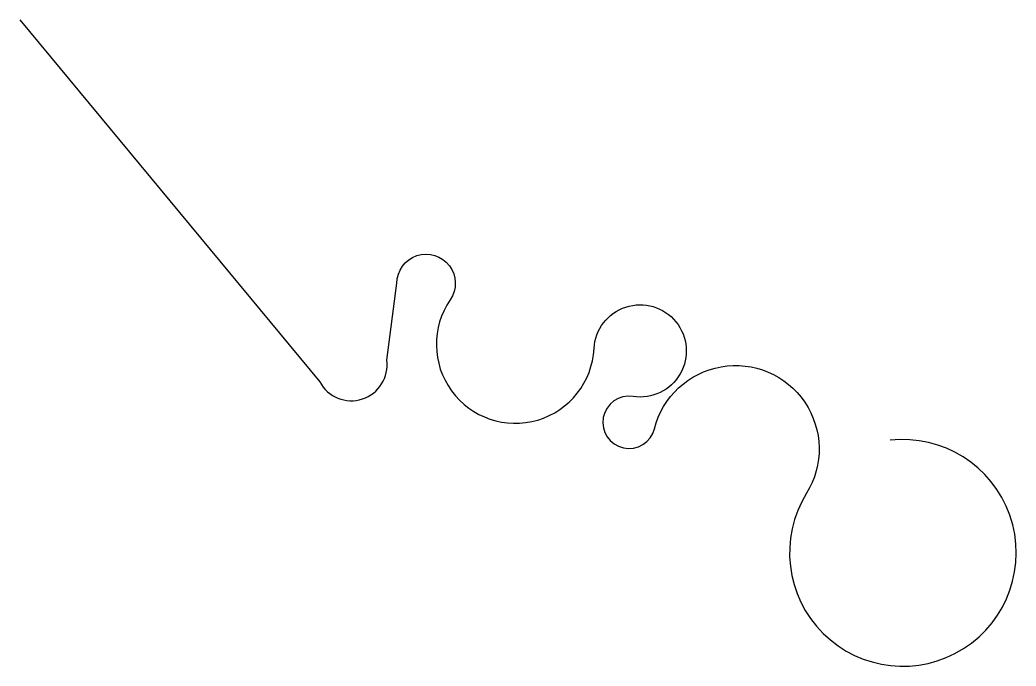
# Model space of a CAD drawing. Header units: millimetres. Extents: x 1636 to 12596, y -2529 to 4580.
import ezdxf

# ---------------------------------------------------------------- set-up
doc = ezdxf.new("R2010")
doc.units = ezdxf.units.MM

msp = doc.modelspace()

# ---------------------------------------------------------------- linework, layer by layer
msp.add_lwpolyline([(1636, 4580), (4935, 598, 0.836658), (5672, 838), (5784, 1682, -1.356646), (6370, 1501, 1.32043), (7953, 965, -2.599964), (8382, 437, 2.265491), (8617, 82, -1.168032), (10291, -627, 4.351248), (11211, -45, -1.993899)], format="xyb")

doc.saveas('drawing.dxf')
